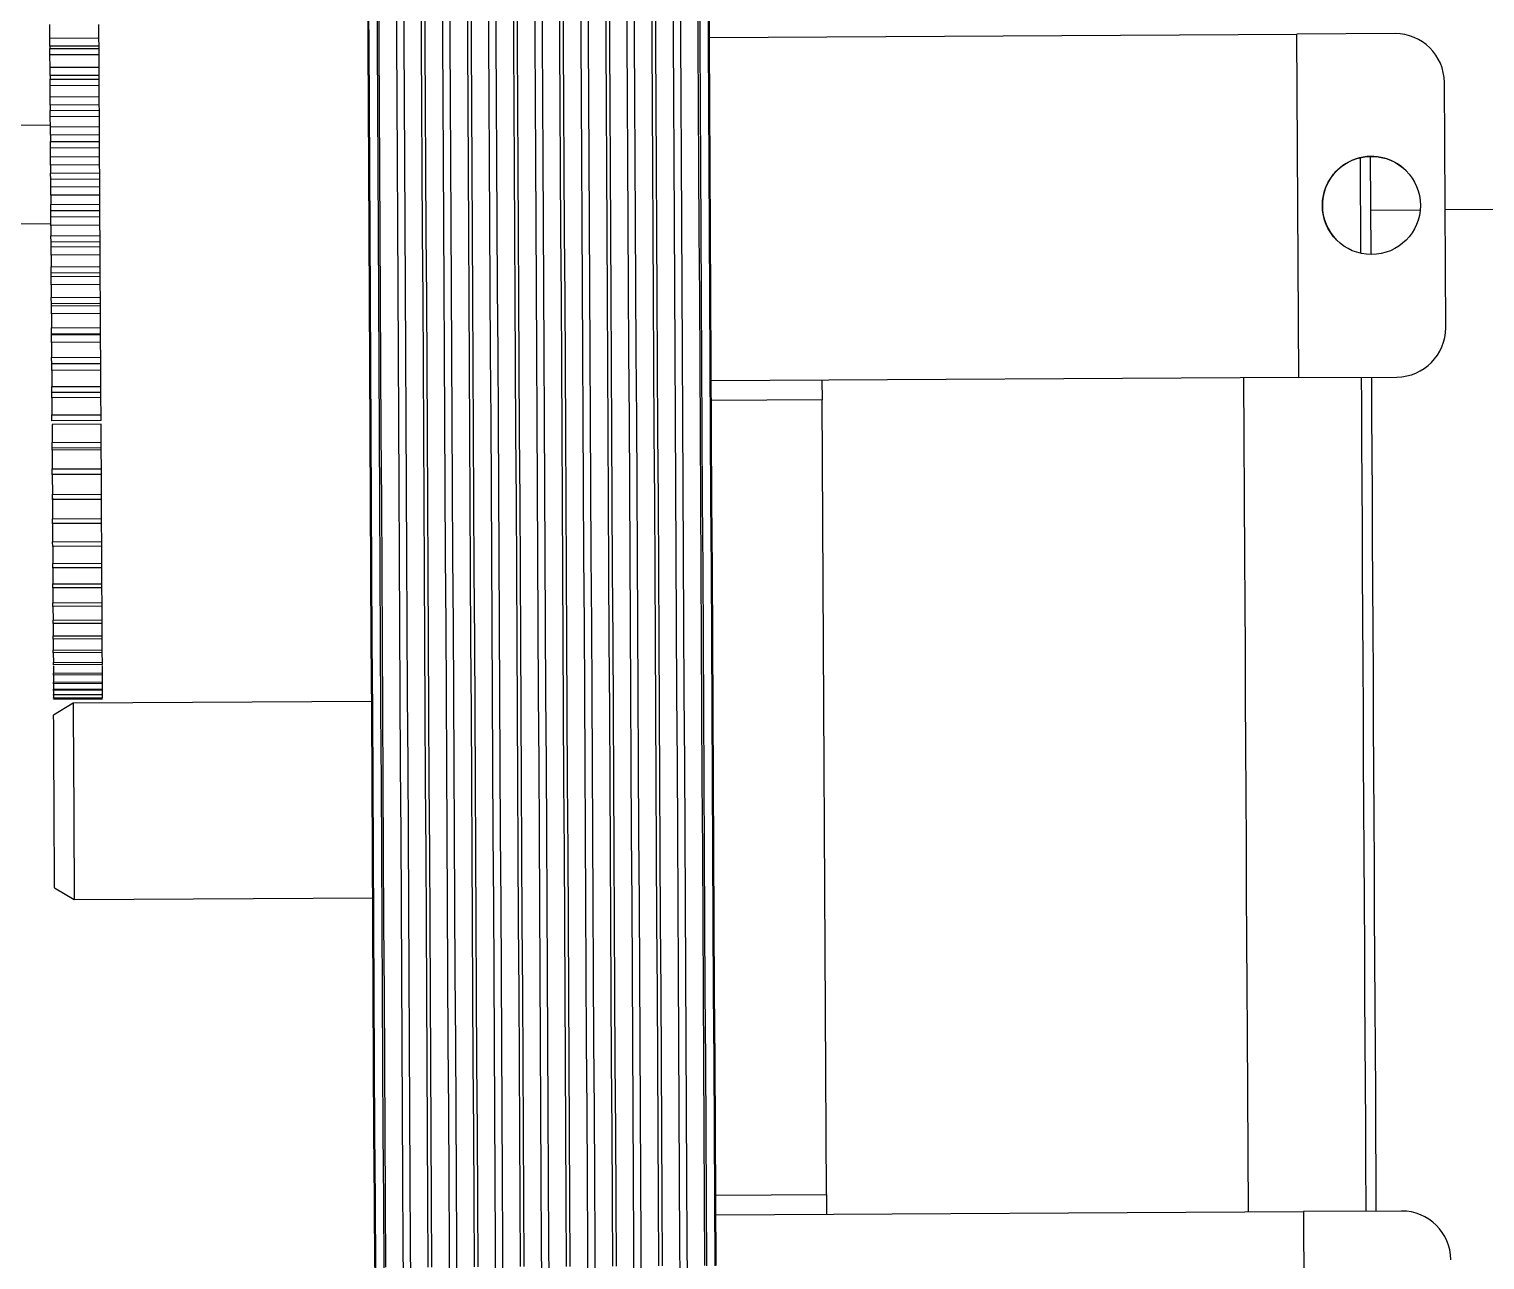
# Model space of a CAD drawing. Header units: millimetres. Extents: x -1795330 to -1787343, y -899964 to -866814.
# Drawn here: x -1787441.95 to -1787411.93, y -899898.18 to -899872.8 of the extents above; entities that cross this region are included whole.
import ezdxf

# ---------------------------------------------------------------- set-up
doc = ezdxf.new("R2010")
doc.units = ezdxf.units.MM

msp = doc.modelspace()

# ---------------------------------------------------------------- linework, layer by layer
at = {"color": 7, "linetype": 'Continuous', "lineweight": 25}
for p, q in [((-1787441.522, -899872.997), (-1787441.523, -899872.712)), ((-1787440.51, -899872.992), (-1787440.512, -899872.706)), ((-1787440.51, -899872.992), (-1787441.522, -899872.997)), ((-1787441.521, -899873.159), (-1787441.522, -899872.997)), ((-1787440.509, -899873.153), (-1787440.51, -899872.992)), ((-1787427.92, -899872.975), (-1787415.805, -899872.908)), ((-1787413.781, -899872.897), (-1787415.805, -899872.908)), ((-1787415.766, -899879.99), (-1787415.805, -899872.908)), ((-1787440.509, -899873.153), (-1787441.521, -899873.159)), ((-1787441.521, -899873.159), (-1787441.521, -899873.206)), ((-1787441.521, -899873.206), (-1787440.509, -899873.201)), ((-1787441.52, -899873.338), (-1787441.521, -899873.206)), ((-1787440.508, -899873.332), (-1787441.52, -899873.338)), ((-1787441.519, -899873.599), (-1787441.52, -899873.338)), ((-1787440.509, -899873.201), (-1787440.509, -899873.153)), ((-1787440.508, -899873.332), (-1787440.509, -899873.201)), ((-1787440.507, -899873.594), (-1787440.508, -899873.332)), ((-1787440.507, -899873.594), (-1787441.519, -899873.599)), ((-1787441.518, -899873.763), (-1787441.519, -899873.599)), ((-1787440.506, -899873.758), (-1787440.507, -899873.594)), ((-1787440.506, -899873.758), (-1787441.518, -899873.763)), ((-1787441.518, -899873.763), (-1787441.517, -899873.839)), ((-1787441.517, -899873.839), (-1787440.506, -899873.834)), ((-1787441.516, -899873.973), (-1787441.517, -899873.839)), ((-1787440.505, -899873.967), (-1787441.516, -899873.973)), ((-1787441.515, -899874.209), (-1787441.516, -899873.973)), ((-1787440.506, -899873.834), (-1787440.506, -899873.758)), ((-1787440.505, -899873.967), (-1787440.506, -899873.834)), ((-1787440.503, -899874.204), (-1787440.505, -899873.967)), ((-1787412.736, -899878.962), (-1787412.764, -899873.903)), ((-1787440.503, -899874.204), (-1787441.515, -899874.209)), ((-1787441.514, -899874.375), (-1787441.515, -899874.209)), ((-1787440.503, -899874.369), (-1787440.503, -899874.204)), ((-1787440.503, -899874.369), (-1787441.514, -899874.375)), ((-1787441.514, -899874.375), (-1787441.514, -899874.48)), ((-1787441.514, -899874.48), (-1787440.502, -899874.474)), ((-1787441.513, -899874.614), (-1787441.514, -899874.48)), ((-1787440.501, -899874.609), (-1787441.513, -899874.614)), ((-1787441.512, -899874.825), (-1787441.513, -899874.614)), ((-1787440.502, -899874.474), (-1787440.503, -899874.369)), ((-1787440.501, -899874.609), (-1787440.502, -899874.474)), ((-1787440.5, -899874.819), (-1787440.501, -899874.609)), ((-1787441.512, -899874.787), (-1787445.559, -899874.809)), ((-1787440.5, -899874.819), (-1787441.512, -899874.825)), ((-1787441.511, -899874.992), (-1787441.512, -899874.825)), ((-1787440.499, -899874.986), (-1787440.5, -899874.819)), ((-1787440.499, -899874.986), (-1787441.511, -899874.992)), ((-1787441.511, -899874.992), (-1787441.51, -899875.125)), ((-1787441.51, -899875.125), (-1787440.498, -899875.119)), ((-1787441.509, -899875.26), (-1787441.51, -899875.125)), ((-1787440.498, -899875.119), (-1787440.499, -899874.986)), ((-1787440.498, -899875.254), (-1787440.498, -899875.119)), ((-1787440.498, -899875.254), (-1787441.509, -899875.26)), ((-1787441.508, -899875.444), (-1787441.509, -899875.26)), ((-1787440.497, -899875.439), (-1787441.508, -899875.444)), ((-1787441.507, -899875.611), (-1787441.508, -899875.444)), ((-1787440.497, -899875.439), (-1787440.498, -899875.254)), ((-1787440.496, -899875.606), (-1787440.497, -899875.439)), ((-1787414.485, -899877.429), (-1787414.496, -899875.455)), ((-1787414.293, -899875.43), (-1787414.282, -899877.453)), ((-1787440.496, -899875.606), (-1787441.507, -899875.611)), ((-1787441.507, -899875.611), (-1787441.507, -899875.772)), ((-1787441.507, -899875.772), (-1787440.495, -899875.766)), ((-1787441.506, -899875.907), (-1787441.507, -899875.772)), ((-1787440.495, -899875.766), (-1787440.496, -899875.606)), ((-1787440.494, -899875.902), (-1787440.495, -899875.766)), ((-1787440.494, -899875.902), (-1787441.506, -899875.907)), ((-1787441.505, -899876.064), (-1787441.506, -899875.907)), ((-1787440.493, -899876.059), (-1787441.505, -899876.064)), ((-1787441.504, -899876.232), (-1787441.505, -899876.064)), ((-1787440.493, -899876.059), (-1787440.494, -899875.902)), ((-1787440.492, -899876.226), (-1787440.493, -899876.059)), ((-1787440.492, -899876.226), (-1787441.504, -899876.232)), ((-1787441.504, -899876.232), (-1787441.503, -899876.419)), ((-1787441.503, -899876.419), (-1787440.491, -899876.414)), ((-1787440.491, -899876.414), (-1787440.492, -899876.226)), ((-1787440.491, -899876.549), (-1787440.491, -899876.414)), ((-1787441.502, -899876.555), (-1787441.503, -899876.419)), ((-1787440.491, -899876.549), (-1787441.502, -899876.555)), ((-1787441.502, -899876.684), (-1787441.502, -899876.555)), ((-1787440.49, -899876.678), (-1787441.502, -899876.684)), ((-1787441.501, -899876.851), (-1787441.502, -899876.684)), ((-1787440.49, -899876.678), (-1787440.491, -899876.549)), ((-1787440.489, -899876.845), (-1787440.49, -899876.678)), ((-1787413.26, -899876.537), (-1787414.287, -899876.542)), ((-1787411.252, -899876.526), (-1787412.75, -899876.534)), ((-1787445.548, -899876.833), (-1787441.501, -899876.811)), ((-1787440.489, -899876.845), (-1787441.501, -899876.851)), ((-1787441.501, -899876.851), (-1787441.5, -899877.065)), ((-1787440.488, -899877.059), (-1787440.489, -899876.845)), ((-1787441.5, -899877.065), (-1787440.488, -899877.059)), ((-1787441.499, -899877.199), (-1787441.5, -899877.065)), ((-1787440.487, -899877.193), (-1787441.499, -899877.199)), ((-1787441.498, -899877.3), (-1787441.499, -899877.199)), ((-1787440.487, -899877.295), (-1787441.498, -899877.3)), ((-1787441.497, -899877.466), (-1787441.498, -899877.3)), ((-1787440.487, -899877.193), (-1787440.488, -899877.059)), ((-1787440.487, -899877.295), (-1787440.487, -899877.193)), ((-1787440.486, -899877.46), (-1787440.487, -899877.295)), ((-1787440.486, -899877.46), (-1787441.497, -899877.466)), ((-1787441.497, -899877.466), (-1787441.496, -899877.705)), ((-1787440.484, -899877.7), (-1787440.486, -899877.46)), ((-1787441.496, -899877.705), (-1787440.484, -899877.7)), ((-1787441.495, -899877.838), (-1787441.496, -899877.705)), ((-1787440.484, -899877.833), (-1787441.495, -899877.838)), ((-1787441.495, -899877.911), (-1787441.495, -899877.838)), ((-1787440.483, -899877.906), (-1787441.495, -899877.911)), ((-1787441.494, -899878.075), (-1787441.495, -899877.911)), ((-1787440.484, -899877.833), (-1787440.484, -899877.7)), ((-1787440.483, -899877.906), (-1787440.484, -899877.833)), ((-1787440.482, -899878.069), (-1787440.483, -899877.906)), ((-1787440.482, -899878.069), (-1787441.494, -899878.075)), ((-1787441.494, -899878.075), (-1787441.493, -899878.339)), ((-1787440.481, -899878.334), (-1787440.482, -899878.069)), ((-1787441.493, -899878.339), (-1787440.481, -899878.334)), ((-1787441.492, -899878.471), (-1787441.493, -899878.339)), ((-1787440.48, -899878.465), (-1787441.492, -899878.471)), ((-1787441.492, -899878.515), (-1787441.492, -899878.471)), ((-1787440.48, -899878.509), (-1787441.492, -899878.515)), ((-1787441.491, -899878.676), (-1787441.492, -899878.515)), ((-1787440.48, -899878.465), (-1787440.481, -899878.334)), ((-1787440.48, -899878.509), (-1787440.48, -899878.465)), ((-1787440.479, -899878.67), (-1787440.48, -899878.509)), ((-1787440.479, -899878.67), (-1787441.491, -899878.676)), ((-1787441.491, -899878.676), (-1787441.489, -899878.964)), ((-1787440.477, -899878.958), (-1787440.479, -899878.67)), ((-1787441.489, -899878.964), (-1787440.477, -899878.958)), ((-1787441.488, -899879.093), (-1787441.489, -899878.964)), ((-1787440.477, -899879.088), (-1787441.488, -899879.093)), ((-1787441.488, -899879.11), (-1787441.488, -899879.093)), ((-1787441.488, -899879.11), (-1787440.477, -899879.104)), ((-1787441.487, -899879.266), (-1787441.488, -899879.108)), ((-1787440.477, -899879.088), (-1787440.477, -899878.958)), ((-1787440.477, -899879.104), (-1787440.477, -899879.088)), ((-1787440.476, -899879.261), (-1787440.477, -899879.103)), ((-1787412.736, -899878.962), (-1787412.736, -899878.962)), ((-1787440.476, -899879.261), (-1787441.487, -899879.266)), ((-1787441.487, -899879.266), (-1787441.486, -899879.577)), ((-1787440.474, -899879.572), (-1787440.476, -899879.261)), ((-1787441.486, -899879.577), (-1787440.474, -899879.572)), ((-1787441.485, -899879.704), (-1787441.486, -899879.577)), ((-1787441.484, -899879.845), (-1787441.485, -899879.69)), ((-1787440.473, -899879.698), (-1787441.485, -899879.704)), ((-1787441.485, -899879.706), (-1787440.473, -899879.7)), ((-1787441.485, -899879.706), (-1787441.485, -899879.704)), ((-1787440.473, -899879.698), (-1787440.474, -899879.572)), ((-1787440.473, -899879.839), (-1787440.473, -899879.684)), ((-1787440.473, -899879.7), (-1787440.473, -899879.698)), ((-1787440.473, -899879.839), (-1787441.484, -899879.845)), ((-1787441.484, -899879.845), (-1787441.482, -899880.177)), ((-1787440.471, -899880.172), (-1787440.473, -899879.839)), ((-1787415.766, -899879.99), (-1787427.882, -899880.057)), ((-1787416.878, -899883.693), (-1787416.899, -899879.996)), ((-1787415.766, -899879.99), (-1787413.742, -899879.979)), ((-1787413.742, -899879.979), (-1787413.742, -899879.979)), ((-1787441.482, -899880.177), (-1787440.471, -899880.172)), ((-1787441.482, -899880.301), (-1787441.482, -899880.177)), ((-1787440.47, -899880.295), (-1787441.482, -899880.301)), ((-1787441.481, -899880.408), (-1787441.482, -899880.301)), ((-1787440.47, -899880.295), (-1787440.471, -899880.172)), ((-1787440.469, -899880.403), (-1787440.47, -899880.295)), ((-1787425.599, -899880.044), (-1787425.597, -899880.449)), ((-1787440.469, -899880.403), (-1787441.481, -899880.408)), ((-1787441.481, -899880.408), (-1787441.479, -899880.761)), ((-1787440.468, -899880.756), (-1787440.469, -899880.403)), ((-1787425.597, -899880.449), (-1787427.879, -899880.461)), ((-1787425.507, -899896.838), (-1787425.597, -899880.449)), ((-1787441.479, -899880.761), (-1787440.468, -899880.756)), ((-1787441.479, -899880.881), (-1787441.479, -899880.761)), ((-1787440.467, -899880.876), (-1787441.479, -899880.881)), ((-1787440.467, -899880.876), (-1787440.468, -899880.756)), ((-1787440.466, -899880.95), (-1787441.478, -899880.956)), ((-1787441.478, -899880.956), (-1787441.476, -899881.328)), ((-1787440.464, -899881.322), (-1787440.466, -899880.95)), ((-1787441.476, -899881.328), (-1787440.464, -899881.322)), ((-1787441.475, -899881.444), (-1787441.476, -899881.328)), ((-1787440.464, -899881.438), (-1787441.475, -899881.444)), ((-1787441.475, -899881.484), (-1787441.475, -899881.444)), ((-1787440.464, -899881.479), (-1787441.475, -899881.484)), ((-1787441.475, -899881.484), (-1787441.473, -899881.875)), ((-1787440.464, -899881.438), (-1787440.464, -899881.322)), ((-1787440.464, -899881.479), (-1787440.464, -899881.438)), ((-1787440.461, -899881.869), (-1787440.464, -899881.479)), ((-1787441.473, -899881.875), (-1787440.461, -899881.869)), ((-1787441.473, -899881.986), (-1787441.473, -899881.875)), ((-1787440.461, -899881.981), (-1787441.473, -899881.986)), ((-1787440.461, -899881.987), (-1787441.472, -899881.993)), ((-1787441.472, -899881.993), (-1787441.47, -899882.399)), ((-1787440.461, -899881.981), (-1787440.461, -899881.869)), ((-1787440.459, -899882.394), (-1787440.461, -899881.987)), ((-1787441.47, -899882.399), (-1787440.459, -899882.394)), ((-1787441.47, -899882.506), (-1787441.47, -899882.399)), ((-1787440.458, -899882.501), (-1787440.459, -899882.394)), ((-1787441.47, -899882.479), (-1787441.468, -899882.901)), ((-1787440.458, -899882.501), (-1787441.47, -899882.506)), ((-1787440.456, -899882.895), (-1787440.458, -899882.474)), ((-1787441.468, -899882.901), (-1787440.456, -899882.895)), ((-1787441.467, -899883.002), (-1787441.468, -899882.901)), ((-1787440.455, -899882.997), (-1787441.467, -899883.002)), ((-1787441.467, -899883.002), (-1787441.465, -899883.377)), ((-1787440.455, -899882.997), (-1787440.456, -899882.895)), ((-1787440.453, -899883.371), (-1787440.455, -899882.997)), ((-1787441.465, -899883.377), (-1787440.453, -899883.371)), ((-1787441.464, -899883.473), (-1787441.465, -899883.377)), ((-1787440.453, -899883.467), (-1787441.464, -899883.473)), ((-1787441.464, -899883.473), (-1787441.462, -899883.825)), ((-1787440.453, -899883.467), (-1787440.453, -899883.371)), ((-1787440.451, -899883.82), (-1787440.453, -899883.467)), ((-1787441.462, -899883.825), (-1787440.451, -899883.82)), ((-1787441.462, -899883.916), (-1787441.462, -899883.825)), ((-1787440.45, -899883.91), (-1787441.462, -899883.916)), ((-1787441.462, -899883.916), (-1787441.46, -899884.245)), ((-1787440.45, -899883.91), (-1787440.451, -899883.82)), ((-1787440.448, -899884.24), (-1787440.45, -899883.91)), ((-1787441.46, -899884.245), (-1787440.448, -899884.24)), ((-1787441.46, -899884.329), (-1787441.46, -899884.245)), ((-1787440.448, -899884.324), (-1787441.46, -899884.329)), ((-1787441.46, -899884.329), (-1787441.458, -899884.635)), ((-1787440.448, -899884.324), (-1787440.448, -899884.24)), ((-1787440.446, -899884.63), (-1787440.448, -899884.324)), ((-1787441.458, -899884.635), (-1787440.446, -899884.63)), ((-1787441.458, -899884.713), (-1787441.458, -899884.635)), ((-1787440.446, -899884.707), (-1787441.458, -899884.713)), ((-1787441.458, -899884.713), (-1787441.456, -899884.993)), ((-1787440.446, -899884.707), (-1787440.446, -899884.63)), ((-1787440.444, -899884.988), (-1787440.446, -899884.707)), ((-1787441.456, -899884.993), (-1787440.444, -899884.988)), ((-1787441.456, -899885.064), (-1787441.456, -899884.993)), ((-1787440.444, -899885.059), (-1787441.456, -899885.064)), ((-1787441.456, -899885.064), (-1787441.454, -899885.319)), ((-1787440.444, -899885.059), (-1787440.444, -899884.988)), ((-1787440.443, -899885.313), (-1787440.444, -899885.059)), ((-1787441.454, -899885.319), (-1787440.443, -899885.313)), ((-1787441.454, -899885.382), (-1787441.454, -899885.319)), ((-1787440.442, -899885.377), (-1787441.454, -899885.382)), ((-1787441.454, -899885.382), (-1787441.453, -899885.61)), ((-1787440.442, -899885.377), (-1787440.443, -899885.313)), ((-1787440.441, -899885.604), (-1787440.442, -899885.376)), ((-1787441.453, -899885.61), (-1787440.441, -899885.604)), ((-1787441.452, -899885.666), (-1787441.453, -899885.61)), ((-1787440.441, -899885.661), (-1787441.452, -899885.666)), ((-1787441.452, -899885.666), (-1787441.451, -899885.866)), ((-1787440.441, -899885.661), (-1787440.441, -899885.604)), ((-1787440.44, -899885.86), (-1787440.441, -899885.661)), ((-1787441.451, -899885.866), (-1787440.44, -899885.86)), ((-1787441.451, -899885.915), (-1787441.451, -899885.866)), ((-1787440.439, -899885.909), (-1787441.451, -899885.915)), ((-1787441.451, -899885.935), (-1787441.45, -899886.086)), ((-1787440.439, -899885.909), (-1787440.44, -899885.86)), ((-1787440.438, -899886.08), (-1787440.439, -899885.93)), ((-1787441.45, -899886.086), (-1787440.438, -899886.08)), ((-1787441.45, -899886.127), (-1787441.45, -899886.086)), ((-1787440.438, -899886.122), (-1787441.45, -899886.127)), ((-1787441.45, -899886.124), (-1787441.449, -899886.269)), ((-1787441.449, -899886.269), (-1787440.437, -899886.263)), ((-1787441.449, -899886.303), (-1787441.449, -899886.269)), ((-1787440.437, -899886.297), (-1787441.449, -899886.303)), ((-1787441.449, -899886.303), (-1787441.448, -899886.415)), ((-1787440.438, -899886.122), (-1787440.438, -899886.08)), ((-1787440.437, -899886.263), (-1787440.438, -899886.118)), ((-1787440.437, -899886.297), (-1787440.437, -899886.263)), ((-1787440.437, -899886.409), (-1787440.437, -899886.297)), ((-1787441.448, -899886.415), (-1787440.437, -899886.409)), ((-1787441.448, -899886.44), (-1787441.448, -899886.415)), ((-1787440.436, -899886.435), (-1787441.448, -899886.44)), ((-1787441.448, -899886.44), (-1787441.448, -899886.522)), ((-1787441.448, -899886.522), (-1787440.436, -899886.517)), ((-1787441.448, -899886.54), (-1787441.448, -899886.522)), ((-1787440.436, -899886.534), (-1787441.448, -899886.54)), ((-1787441.448, -899886.54), (-1787441.447, -899886.592)), ((-1787441.447, -899886.592), (-1787440.436, -899886.586)), ((-1787441.447, -899886.601), (-1787441.447, -899886.592)), ((-1787440.436, -899886.596), (-1787441.447, -899886.601)), ((-1787441.447, -899886.622), (-1787440.435, -899886.617)), ((-1787440.435, -899886.618), (-1787441.447, -899886.624)), ((-1787441.447, -899886.624), (-1787441.447, -899886.622)), ((-1787440.436, -899886.435), (-1787440.437, -899886.409)), ((-1787440.436, -899886.517), (-1787440.436, -899886.435)), ((-1787440.436, -899886.534), (-1787440.436, -899886.517)), ((-1787440.436, -899886.586), (-1787440.436, -899886.534)), ((-1787440.436, -899886.596), (-1787440.436, -899886.586)), ((-1787440.435, -899886.618), (-1787440.435, -899886.617)), ((-1787441.042, -899886.705), (-1787441.445, -899886.95)), ((-1787434.887, -899886.671), (-1787441.042, -899886.705)), ((-1787441.442, -899887.482), (-1787441.443, -899887.423)), ((-1787441.439, -899888.072), (-1787441.44, -899887.991)), ((-1787441.435, -899888.775), (-1787441.436, -899888.686)), ((-1787441.431, -899889.47), (-1787441.432, -899889.389)), ((-1787441.428, -899890.038), (-1787441.429, -899889.978)), ((-1787441.426, -899890.511), (-1787441.02, -899890.752)), ((-1787441.02, -899890.752), (-1787434.865, -899890.718)), ((-1787416.804, -899897.195), (-1787416.825, -899893.499)), ((-1787427.789, -899896.851), (-1787425.507, -899896.838)), ((-1787425.507, -899896.838), (-1787425.505, -899897.243)), ((-1787427.787, -899897.255), (-1787415.671, -899897.189)), ((-1787413.648, -899897.178), (-1787415.671, -899897.189)), ((-1787415.671, -899897.189), (-1787415.633, -899904.271))]:
    msp.add_line(p, q, dxfattribs=at)
at = {"color": 7, "linetype": 'Continuous', "lineweight": 25, "flags": 128}
for points in [[(-1787434.823, -899898.341), (-1787434.83, -899896.953), (-1787434.838, -899895.545), (-1787434.846, -899894.121), (-1787434.854, -899892.684), (-1787434.862, -899891.238), (-1787434.87, -899889.786), (-1787434.878, -899888.331), (-1787434.886, -899886.877), (-1787434.894, -899885.427), (-1787434.902, -899883.985), (-1787434.909, -899882.554), (-1787434.917, -899881.138), (-1787434.925, -899879.74), (-1787434.932, -899878.363), (-1787434.94, -899877.01), (-1787434.947, -899875.686), (-1787434.954, -899874.392), (-1787434.961, -899873.132), (-1787434.968, -899871.908)], [(-1787434.803, -899898.347), (-1787434.81, -899896.958), (-1787434.818, -899895.55), (-1787434.826, -899894.125), (-1787434.834, -899892.687), (-1787434.842, -899891.24), (-1787434.85, -899889.786), (-1787434.858, -899888.331), (-1787434.865, -899886.876), (-1787434.873, -899885.425), (-1787434.881, -899883.982), (-1787434.889, -899882.55), (-1787434.897, -899881.133), (-1787434.905, -899879.734), (-1787434.912, -899878.356), (-1787434.92, -899877.002), (-1787434.927, -899875.677), (-1787434.934, -899874.382), (-1787434.941, -899873.121), (-1787434.948, -899871.897)], [(-1787434.631, -899898.346), (-1787434.638, -899896.957), (-1787434.646, -899895.549), (-1787434.654, -899894.124), (-1787434.662, -899892.686), (-1787434.67, -899891.239), (-1787434.678, -899889.785), (-1787434.686, -899888.33), (-1787434.694, -899886.875), (-1787434.701, -899885.424), (-1787434.709, -899883.981), (-1787434.717, -899882.549), (-1787434.725, -899881.132), (-1787434.733, -899879.733), (-1787434.74, -899878.355), (-1787434.748, -899877.001), (-1787434.755, -899875.676), (-1787434.762, -899874.381), (-1787434.769, -899873.12), (-1787434.776, -899871.896)], [(-1787434.593, -899898.337), (-1787434.6, -899896.95), (-1787434.608, -899895.542), (-1787434.616, -899894.119), (-1787434.624, -899892.682), (-1787434.632, -899891.236), (-1787434.64, -899889.784), (-1787434.647, -899888.33), (-1787434.655, -899886.876), (-1787434.663, -899885.427), (-1787434.671, -899883.985), (-1787434.679, -899882.555), (-1787434.687, -899881.139), (-1787434.695, -899879.741), (-1787434.702, -899878.364), (-1787434.71, -899877.012), (-1787434.717, -899875.687), (-1787434.724, -899874.393), (-1787434.731, -899873.134), (-1787434.738, -899871.911)], [(-1787434.226, -899899.241), (-1787434.234, -899897.888), (-1787434.241, -899896.512), (-1787434.249, -899895.117), (-1787434.257, -899893.706), (-1787434.264, -899892.282), (-1787434.272, -899890.849), (-1787434.28, -899889.411), (-1787434.288, -899887.972), (-1787434.296, -899886.534), (-1787434.304, -899885.101), (-1787434.312, -899883.677), (-1787434.319, -899882.266), (-1787434.327, -899880.871), (-1787434.335, -899879.495), (-1787434.342, -899878.142), (-1787434.349, -899876.815), (-1787434.356, -899875.518), (-1787434.363, -899874.254), (-1787434.37, -899873.025), (-1787434.377, -899871.835)], [(-1787434.074, -899899.24), (-1787434.082, -899897.887), (-1787434.089, -899896.511), (-1787434.097, -899895.116), (-1787434.104, -899893.705), (-1787434.112, -899892.281), (-1787434.12, -899890.848), (-1787434.128, -899889.41), (-1787434.136, -899887.971), (-1787434.144, -899886.533), (-1787434.152, -899885.1), (-1787434.159, -899883.676), (-1787434.167, -899882.265), (-1787434.175, -899880.87), (-1787434.182, -899879.494), (-1787434.19, -899878.141), (-1787434.197, -899876.814), (-1787434.204, -899875.517), (-1787434.211, -899874.253), (-1787434.218, -899873.024), (-1787434.224, -899871.835)], [(-1787433.718, -899898.333), (-1787433.725, -899896.945), (-1787433.733, -899895.537), (-1787433.741, -899894.114), (-1787433.749, -899892.677), (-1787433.757, -899891.231), (-1787433.765, -899889.779), (-1787433.773, -899888.325), (-1787433.781, -899886.871), (-1787433.788, -899885.422), (-1787433.796, -899883.98), (-1787433.804, -899882.55), (-1787433.812, -899881.134), (-1787433.82, -899879.736), (-1787433.827, -899878.359), (-1787433.835, -899877.007), (-1787433.842, -899875.682), (-1787433.849, -899874.389), (-1787433.856, -899873.129), (-1787433.863, -899871.906)], [(-1787433.642, -899898.332), (-1787433.649, -899896.944), (-1787433.657, -899895.537), (-1787433.665, -899894.113), (-1787433.673, -899892.677), (-1787433.681, -899891.231), (-1787433.689, -899889.779), (-1787433.697, -899888.324), (-1787433.704, -899886.871), (-1787433.712, -899885.421), (-1787433.72, -899883.98), (-1787433.728, -899882.549), (-1787433.736, -899881.133), (-1787433.744, -899879.735), (-1787433.751, -899878.359), (-1787433.759, -899877.006), (-1787433.766, -899875.682), (-1787433.773, -899874.388), (-1787433.78, -899873.128), (-1787433.787, -899871.906)], [(-1787433.275, -899899.236), (-1787433.283, -899897.883), (-1787433.29, -899896.507), (-1787433.298, -899895.112), (-1787433.306, -899893.7), (-1787433.313, -899892.277), (-1787433.321, -899890.844), (-1787433.329, -899889.406), (-1787433.337, -899887.966), (-1787433.345, -899886.528), (-1787433.353, -899885.096), (-1787433.361, -899883.672), (-1787433.368, -899882.261), (-1787433.376, -899880.865), (-1787433.384, -899879.49), (-1787433.391, -899878.137), (-1787433.398, -899876.81), (-1787433.405, -899875.513), (-1787433.412, -899874.248), (-1787433.419, -899873.02), (-1787433.426, -899871.83)], [(-1787433.123, -899899.235), (-1787433.131, -899897.882), (-1787433.138, -899896.506), (-1787433.146, -899895.111), (-1787433.153, -899893.7), (-1787433.161, -899892.276), (-1787433.169, -899890.843), (-1787433.177, -899889.405), (-1787433.185, -899887.965), (-1787433.193, -899886.527), (-1787433.201, -899885.095), (-1787433.209, -899883.671), (-1787433.216, -899882.26), (-1787433.224, -899880.865), (-1787433.231, -899879.489), (-1787433.239, -899878.136), (-1787433.246, -899876.809), (-1787433.253, -899875.512), (-1787433.26, -899874.248), (-1787433.267, -899873.019), (-1787433.273, -899871.829)], [(-1787432.767, -899898.327), (-1787432.774, -899896.94), (-1787432.782, -899895.532), (-1787432.79, -899894.109), (-1787432.798, -899892.672), (-1787432.806, -899891.226), (-1787432.814, -899889.774), (-1787432.822, -899888.32), (-1787432.83, -899886.866), (-1787432.838, -899885.417), (-1787432.845, -899883.975), (-1787432.853, -899882.545), (-1787432.861, -899881.129), (-1787432.869, -899879.731), (-1787432.876, -899878.354), (-1787432.884, -899877.002), (-1787432.891, -899875.677), (-1787432.898, -899874.383), (-1787432.905, -899873.124), (-1787432.912, -899871.901)], [(-1787432.691, -899898.327), (-1787432.698, -899896.939), (-1787432.706, -899895.532), (-1787432.714, -899894.108), (-1787432.722, -899892.672), (-1787432.73, -899891.226), (-1787432.738, -899889.774), (-1787432.746, -899888.319), (-1787432.754, -899886.866), (-1787432.761, -899885.416), (-1787432.769, -899883.975), (-1787432.777, -899882.544), (-1787432.785, -899881.128), (-1787432.793, -899879.73), (-1787432.8, -899878.353), (-1787432.808, -899877.001), (-1787432.815, -899875.677), (-1787432.822, -899874.383), (-1787432.829, -899873.123), (-1787432.836, -899871.9)], [(-1787432.324, -899899.23), (-1787432.332, -899897.878), (-1787432.339, -899896.502), (-1787432.347, -899895.106), (-1787432.355, -899893.695), (-1787432.362, -899892.271), (-1787432.37, -899890.839), (-1787432.378, -899889.401), (-1787432.386, -899887.961), (-1787432.394, -899886.523), (-1787432.402, -899885.09), (-1787432.41, -899883.667), (-1787432.417, -899882.256), (-1787432.425, -899880.86), (-1787432.433, -899879.484), (-1787432.44, -899878.131), (-1787432.447, -899876.805), (-1787432.454, -899875.508), (-1787432.461, -899874.243), (-1787432.468, -899873.015), (-1787432.475, -899871.825)], [(-1787432.172, -899899.23), (-1787432.18, -899897.877), (-1787432.187, -899896.501), (-1787432.195, -899895.106), (-1787432.203, -899893.694), (-1787432.21, -899892.271), (-1787432.218, -899890.838), (-1787432.226, -899889.4), (-1787432.234, -899887.96), (-1787432.242, -899886.522), (-1787432.25, -899885.09), (-1787432.258, -899883.666), (-1787432.265, -899882.255), (-1787432.273, -899880.859), (-1787432.28, -899879.484), (-1787432.288, -899878.131), (-1787432.295, -899876.804), (-1787432.302, -899875.507), (-1787432.309, -899874.242), (-1787432.316, -899873.014), (-1787432.322, -899871.824)], [(-1787431.816, -899898.322), (-1787431.823, -899896.934), (-1787431.831, -899895.527), (-1787431.839, -899894.103), (-1787431.847, -899892.667), (-1787431.855, -899891.221), (-1787431.863, -899889.769), (-1787431.871, -899888.314), (-1787431.879, -899886.861), (-1787431.887, -899885.411), (-1787431.894, -899883.97), (-1787431.902, -899882.539), (-1787431.91, -899881.123), (-1787431.918, -899879.725), (-1787431.925, -899878.349), (-1787431.933, -899876.996), (-1787431.94, -899875.672), (-1787431.947, -899874.378), (-1787431.954, -899873.118), (-1787431.961, -899871.895)], [(-1787431.74, -899898.322), (-1787431.747, -899896.934), (-1787431.755, -899895.527), (-1787431.763, -899894.103), (-1787431.771, -899892.667), (-1787431.779, -899891.221), (-1787431.787, -899889.769), (-1787431.795, -899888.314), (-1787431.803, -899886.86), (-1787431.81, -899885.411), (-1787431.818, -899883.969), (-1787431.826, -899882.539), (-1787431.834, -899881.123), (-1787431.842, -899879.725), (-1787431.849, -899878.348), (-1787431.857, -899876.996), (-1787431.864, -899875.671), (-1787431.871, -899874.378), (-1787431.878, -899873.118), (-1787431.885, -899871.895)], [(-1787431.373, -899899.225), (-1787431.381, -899897.872), (-1787431.388, -899896.496), (-1787431.396, -899895.101), (-1787431.404, -899893.69), (-1787431.411, -899892.266), (-1787431.419, -899890.834), (-1787431.427, -899889.396), (-1787431.435, -899887.956), (-1787431.443, -899886.518), (-1787431.451, -899885.085), (-1787431.459, -899883.662), (-1787431.466, -899882.25), (-1787431.474, -899880.855), (-1787431.482, -899879.479), (-1787431.489, -899878.126), (-1787431.496, -899876.8), (-1787431.503, -899875.502), (-1787431.51, -899874.238), (-1787431.517, -899873.009), (-1787431.524, -899871.82)], [(-1787431.221, -899899.224), (-1787431.229, -899897.871), (-1787431.236, -899896.496), (-1787431.244, -899895.1), (-1787431.252, -899893.689), (-1787431.259, -899892.265), (-1787431.267, -899890.833), (-1787431.275, -899889.395), (-1787431.283, -899887.955), (-1787431.291, -899886.517), (-1787431.299, -899885.084), (-1787431.307, -899883.661), (-1787431.314, -899882.249), (-1787431.322, -899880.854), (-1787431.329, -899879.478), (-1787431.337, -899878.125), (-1787431.344, -899876.799), (-1787431.351, -899875.502), (-1787431.358, -899874.237), (-1787431.365, -899873.009), (-1787431.371, -899871.819)], [(-1787430.865, -899898.317), (-1787430.872, -899896.929), (-1787430.88, -899895.522), (-1787430.888, -899894.098), (-1787430.896, -899892.662), (-1787430.904, -899891.216), (-1787430.912, -899889.764), (-1787430.92, -899888.309), (-1787430.928, -899886.856), (-1787430.936, -899885.406), (-1787430.943, -899883.965), (-1787430.951, -899882.534), (-1787430.959, -899881.118), (-1787430.967, -899879.72), (-1787430.974, -899878.343), (-1787430.982, -899876.991), (-1787430.989, -899875.667), (-1787430.996, -899874.373), (-1787431.003, -899873.113), (-1787431.01, -899871.89)], [(-1787430.789, -899898.317), (-1787430.796, -899896.929), (-1787430.804, -899895.521), (-1787430.812, -899894.098), (-1787430.82, -899892.661), (-1787430.828, -899891.215), (-1787430.836, -899889.763), (-1787430.844, -899888.309), (-1787430.852, -899886.855), (-1787430.859, -899885.406), (-1787430.867, -899883.964), (-1787430.875, -899882.534), (-1787430.883, -899881.118), (-1787430.891, -899879.72), (-1787430.898, -899878.343), (-1787430.906, -899876.991), (-1787430.913, -899875.666), (-1787430.92, -899874.373), (-1787430.927, -899873.113), (-1787430.934, -899871.89)], [(-1787430.422, -899899.22), (-1787430.43, -899897.867), (-1787430.437, -899896.491), (-1787430.445, -899895.096), (-1787430.453, -899893.685), (-1787430.46, -899892.261), (-1787430.468, -899890.828), (-1787430.476, -899889.39), (-1787430.484, -899887.951), (-1787430.492, -899886.513), (-1787430.5, -899885.08), (-1787430.508, -899883.656), (-1787430.515, -899882.245), (-1787430.523, -899880.85), (-1787430.531, -899879.474), (-1787430.538, -899878.121), (-1787430.545, -899876.794), (-1787430.552, -899875.497), (-1787430.559, -899874.233), (-1787430.566, -899873.004), (-1787430.573, -899871.815)], [(-1787430.27, -899899.219), (-1787430.278, -899897.866), (-1787430.285, -899896.49), (-1787430.293, -899895.095), (-1787430.301, -899893.684), (-1787430.308, -899892.26), (-1787430.316, -899890.828), (-1787430.324, -899889.39), (-1787430.332, -899887.95), (-1787430.34, -899886.512), (-1787430.348, -899885.079), (-1787430.356, -899883.655), (-1787430.363, -899882.244), (-1787430.371, -899880.849), (-1787430.378, -899879.473), (-1787430.386, -899878.12), (-1787430.393, -899876.794), (-1787430.4, -899875.496), (-1787430.407, -899874.232), (-1787430.414, -899873.003), (-1787430.421, -899871.814)], [(-1787429.914, -899898.312), (-1787429.921, -899896.924), (-1787429.929, -899895.517), (-1787429.937, -899894.093), (-1787429.945, -899892.657), (-1787429.953, -899891.211), (-1787429.961, -899889.759), (-1787429.969, -899888.304), (-1787429.977, -899886.85), (-1787429.985, -899885.401), (-1787429.992, -899883.959), (-1787430, -899882.529), (-1787430.008, -899881.113), (-1787430.016, -899879.715), (-1787430.023, -899878.338), (-1787430.031, -899876.986), (-1787430.038, -899875.661), (-1787430.045, -899874.368), (-1787430.052, -899873.108), (-1787430.059, -899871.885)], [(-1787429.838, -899898.311), (-1787429.845, -899896.924), (-1787429.853, -899895.516), (-1787429.861, -899894.093), (-1787429.869, -899892.656), (-1787429.877, -899891.21), (-1787429.885, -899889.758), (-1787429.893, -899888.304), (-1787429.901, -899886.85), (-1787429.908, -899885.401), (-1787429.916, -899883.959), (-1787429.924, -899882.528), (-1787429.932, -899881.113), (-1787429.94, -899879.715), (-1787429.947, -899878.338), (-1787429.955, -899876.986), (-1787429.962, -899875.661), (-1787429.969, -899874.367), (-1787429.976, -899873.108), (-1787429.983, -899871.885)], [(-1787429.471, -899899.215), (-1787429.479, -899897.862), (-1787429.486, -899896.486), (-1787429.494, -899895.091), (-1787429.502, -899893.68), (-1787429.509, -899892.256), (-1787429.517, -899890.823), (-1787429.525, -899889.385), (-1787429.533, -899887.945), (-1787429.541, -899886.507), (-1787429.549, -899885.075), (-1787429.557, -899883.651), (-1787429.564, -899882.24), (-1787429.572, -899880.845), (-1787429.58, -899879.469), (-1787429.587, -899878.116), (-1787429.594, -899876.789), (-1787429.601, -899875.492), (-1787429.608, -899874.227), (-1787429.615, -899872.999), (-1787429.622, -899871.809)], [(-1787429.319, -899899.214), (-1787429.327, -899897.861), (-1787429.334, -899896.485), (-1787429.342, -899895.09), (-1787429.35, -899893.679), (-1787429.357, -899892.255), (-1787429.365, -899890.822), (-1787429.373, -899889.384), (-1787429.381, -899887.945), (-1787429.389, -899886.507), (-1787429.397, -899885.074), (-1787429.405, -899883.65), (-1787429.412, -899882.239), (-1787429.42, -899880.844), (-1787429.428, -899879.468), (-1787429.435, -899878.115), (-1787429.442, -899876.788), (-1787429.449, -899875.491), (-1787429.456, -899874.227), (-1787429.463, -899872.998), (-1787429.47, -899871.808)], [(-1787428.963, -899898.307), (-1787428.97, -899896.919), (-1787428.978, -899895.511), (-1787428.986, -899894.088), (-1787428.994, -899892.651), (-1787429.002, -899891.205), (-1787429.01, -899889.753), (-1787429.018, -899888.299), (-1787429.026, -899886.845), (-1787429.034, -899885.396), (-1787429.041, -899883.954), (-1787429.049, -899882.524), (-1787429.057, -899881.108), (-1787429.065, -899879.71), (-1787429.072, -899878.333), (-1787429.08, -899876.981), (-1787429.087, -899875.656), (-1787429.094, -899874.362), (-1787429.101, -899873.103), (-1787429.108, -899871.88)], [(-1787428.887, -899898.306), (-1787428.894, -899896.918), (-1787428.902, -899895.511), (-1787428.91, -899894.087), (-1787428.918, -899892.651), (-1787428.926, -899891.205), (-1787428.934, -899889.753), (-1787428.942, -899888.298), (-1787428.95, -899886.845), (-1787428.958, -899885.395), (-1787428.965, -899883.954), (-1787428.973, -899882.523), (-1787428.981, -899881.107), (-1787428.989, -899879.709), (-1787428.996, -899878.333), (-1787429.004, -899876.98), (-1787429.011, -899875.656), (-1787429.018, -899874.362), (-1787429.025, -899873.102), (-1787429.032, -899871.879)], [(-1787428.52, -899899.21), (-1787428.528, -899897.857), (-1787428.535, -899896.481), (-1787428.543, -899895.086), (-1787428.551, -899893.674), (-1787428.558, -899892.251), (-1787428.566, -899890.818), (-1787428.574, -899889.38), (-1787428.582, -899887.94), (-1787428.59, -899886.502), (-1787428.598, -899885.07), (-1787428.606, -899883.646), (-1787428.613, -899882.235), (-1787428.621, -899880.839), (-1787428.629, -899879.464), (-1787428.636, -899878.111), (-1787428.643, -899876.784), (-1787428.65, -899875.487), (-1787428.657, -899874.222), (-1787428.664, -899872.994), (-1787428.671, -899871.804)], [(-1787428.368, -899899.209), (-1787428.376, -899897.856), (-1787428.383, -899896.48), (-1787428.391, -899895.085), (-1787428.399, -899893.673), (-1787428.406, -899892.25), (-1787428.414, -899890.817), (-1787428.422, -899889.379), (-1787428.43, -899887.939), (-1787428.438, -899886.501), (-1787428.446, -899885.069), (-1787428.454, -899883.645), (-1787428.461, -899882.234), (-1787428.469, -899880.839), (-1787428.477, -899879.463), (-1787428.484, -899878.11), (-1787428.491, -899876.783), (-1787428.498, -899875.486), (-1787428.505, -899874.221), (-1787428.512, -899872.993), (-1787428.519, -899871.803)], [(-1787428.012, -899898.301), (-1787428.019, -899896.914), (-1787428.027, -899895.506), (-1787428.035, -899894.083), (-1787428.043, -899892.646), (-1787428.051, -899891.2), (-1787428.059, -899889.748), (-1787428.067, -899888.294), (-1787428.075, -899886.84), (-1787428.083, -899885.391), (-1787428.09, -899883.949), (-1787428.098, -899882.518), (-1787428.106, -899881.103), (-1787428.114, -899879.705), (-1787428.121, -899878.328), (-1787428.129, -899876.976), (-1787428.136, -899875.651), (-1787428.143, -899874.357), (-1787428.15, -899873.097), (-1787428.157, -899871.875)], [(-1787427.974, -899898.31), (-1787427.981, -899896.921), (-1787427.989, -899895.512), (-1787427.997, -899894.087), (-1787428.005, -899892.649), (-1787428.013, -899891.202), (-1787428.021, -899889.749), (-1787428.029, -899888.293), (-1787428.037, -899886.838), (-1787428.045, -899885.387), (-1787428.052, -899883.944), (-1787428.06, -899882.513), (-1787428.068, -899881.096), (-1787428.076, -899879.696), (-1787428.083, -899878.318), (-1787428.091, -899876.965), (-1787428.098, -899875.639), (-1787428.105, -899874.344), (-1787428.112, -899873.083), (-1787428.119, -899871.859)], [(-1787427.802, -899898.309), (-1787427.809, -899896.92), (-1787427.817, -899895.511), (-1787427.825, -899894.086), (-1787427.833, -899892.648), (-1787427.841, -899891.201), (-1787427.849, -899889.748), (-1787427.857, -899888.292), (-1787427.865, -899886.837), (-1787427.873, -899885.386), (-1787427.88, -899883.944), (-1787427.888, -899882.512), (-1787427.896, -899881.095), (-1787427.904, -899879.695), (-1787427.911, -899878.317), (-1787427.919, -899876.964), (-1787427.926, -899875.638), (-1787427.933, -899874.343), (-1787427.94, -899873.082), (-1787427.947, -899871.859)], [(-1787427.781, -899898.302), (-1787427.789, -899896.914), (-1787427.797, -899895.506), (-1787427.805, -899894.082), (-1787427.813, -899892.646), (-1787427.82, -899891.199), (-1787427.828, -899889.747), (-1787427.836, -899888.292), (-1787427.844, -899886.838), (-1787427.852, -899885.389), (-1787427.86, -899883.947), (-1787427.868, -899882.516), (-1787427.876, -899881.1), (-1787427.884, -899879.701), (-1787427.891, -899878.324), (-1787427.899, -899876.972), (-1787427.906, -899875.647), (-1787427.913, -899874.353), (-1787427.92, -899873.093), (-1787427.926, -899871.87)], [(-1787414.376, -899897.182), (-1787414.377, -899897.043), (-1787414.381, -899896.247), (-1787414.386, -899895.411), (-1787414.391, -899894.54), (-1787414.396, -899893.638), (-1787414.401, -899892.709), (-1787414.406, -899891.759), (-1787414.411, -899890.792), (-1787414.417, -899889.814), (-1787414.422, -899888.829), (-1787414.428, -899887.843), (-1787414.433, -899886.861), (-1787414.438, -899885.888), (-1787414.444, -899884.929), (-1787414.449, -899883.989), (-1787414.454, -899883.072), (-1787414.459, -899882.185), (-1787414.463, -899881.331), (-1787414.468, -899880.515), (-1787414.471, -899879.983)], [(-1787414.268, -899879.982), (-1787414.264, -899880.752), (-1787414.26, -899881.572), (-1787414.255, -899882.429), (-1787414.25, -899883.319), (-1787414.245, -899884.237), (-1787414.24, -899885.178), (-1787414.235, -899886.137), (-1787414.229, -899887.11), (-1787414.224, -899888.09), (-1787414.218, -899889.073), (-1787414.213, -899890.053), (-1787414.208, -899891.025), (-1787414.202, -899891.985), (-1787414.197, -899892.926), (-1787414.192, -899893.844), (-1787414.187, -899894.734), (-1787414.183, -899895.591), (-1787414.178, -899896.411), (-1787414.174, -899897.181)], [(-1787416.825, -899893.499), (-1787416.83, -899892.551), (-1787416.835, -899891.581), (-1787416.841, -899890.595), (-1787416.846, -899889.598), (-1787416.852, -899888.596), (-1787416.857, -899887.594), (-1787416.863, -899886.597), (-1787416.868, -899885.611), (-1787416.873, -899884.641), (-1787416.878, -899883.693)], [(-1787441.042, -899886.705), (-1787441.042, -899886.742), (-1787441.041, -899886.85), (-1787441.04, -899887.026), (-1787441.039, -899887.264), (-1787441.037, -899887.555), (-1787441.035, -899887.888), (-1787441.033, -899888.251), (-1787441.031, -899888.632), (-1787441.029, -899889.016), (-1787441.027, -899889.39), (-1787441.025, -899889.74), (-1787441.024, -899890.053), (-1787441.022, -899890.319), (-1787441.021, -899890.527), (-1787441.02, -899890.67), (-1787441.02, -899890.743), (-1787441.02, -899890.752)], [(-1787441.426, -899890.511), (-1787441.426, -899890.502), (-1787441.426, -899890.429), (-1787441.427, -899890.287), (-1787441.428, -899890.081), (-1787441.43, -899889.82), (-1787441.431, -899889.515), (-1787441.433, -899889.177), (-1787441.435, -899888.821), (-1787441.437, -899888.461), (-1787441.439, -899888.112), (-1787441.441, -899887.789), (-1787441.442, -899887.504), (-1787441.444, -899887.27), (-1787441.444, -899887.095), (-1787441.445, -899886.987), (-1787441.445, -899886.95), (-1787441.445, -899886.95)]]:
    msp.add_lwpolyline(points, dxfattribs=at)
at = {"color": 7, "linetype": 'Continuous', "lineweight": 25}
msp.add_circle((-1787414.268, -899876.441), 1.012, dxfattribs=at)
for centre, start, end in [((-1787413.776, -899873.909), 0.3143, 90.3143), ((-1787414.268, -899876.441), 44.7762, 180.3143), ((-1787414.268, -899876.441), 180.3143, 224.7762), ((-1787413.748, -899878.967), 270.3143, 0.3143), ((-1787413.748, -899878.967), 270.3143, 0.3143), ((-1787413.642, -899898.189), 0.3143, 90.3143)]:
    msp.add_arc(centre, 1.012, start, end, dxfattribs=at)

doc.saveas('drawing.dxf')
